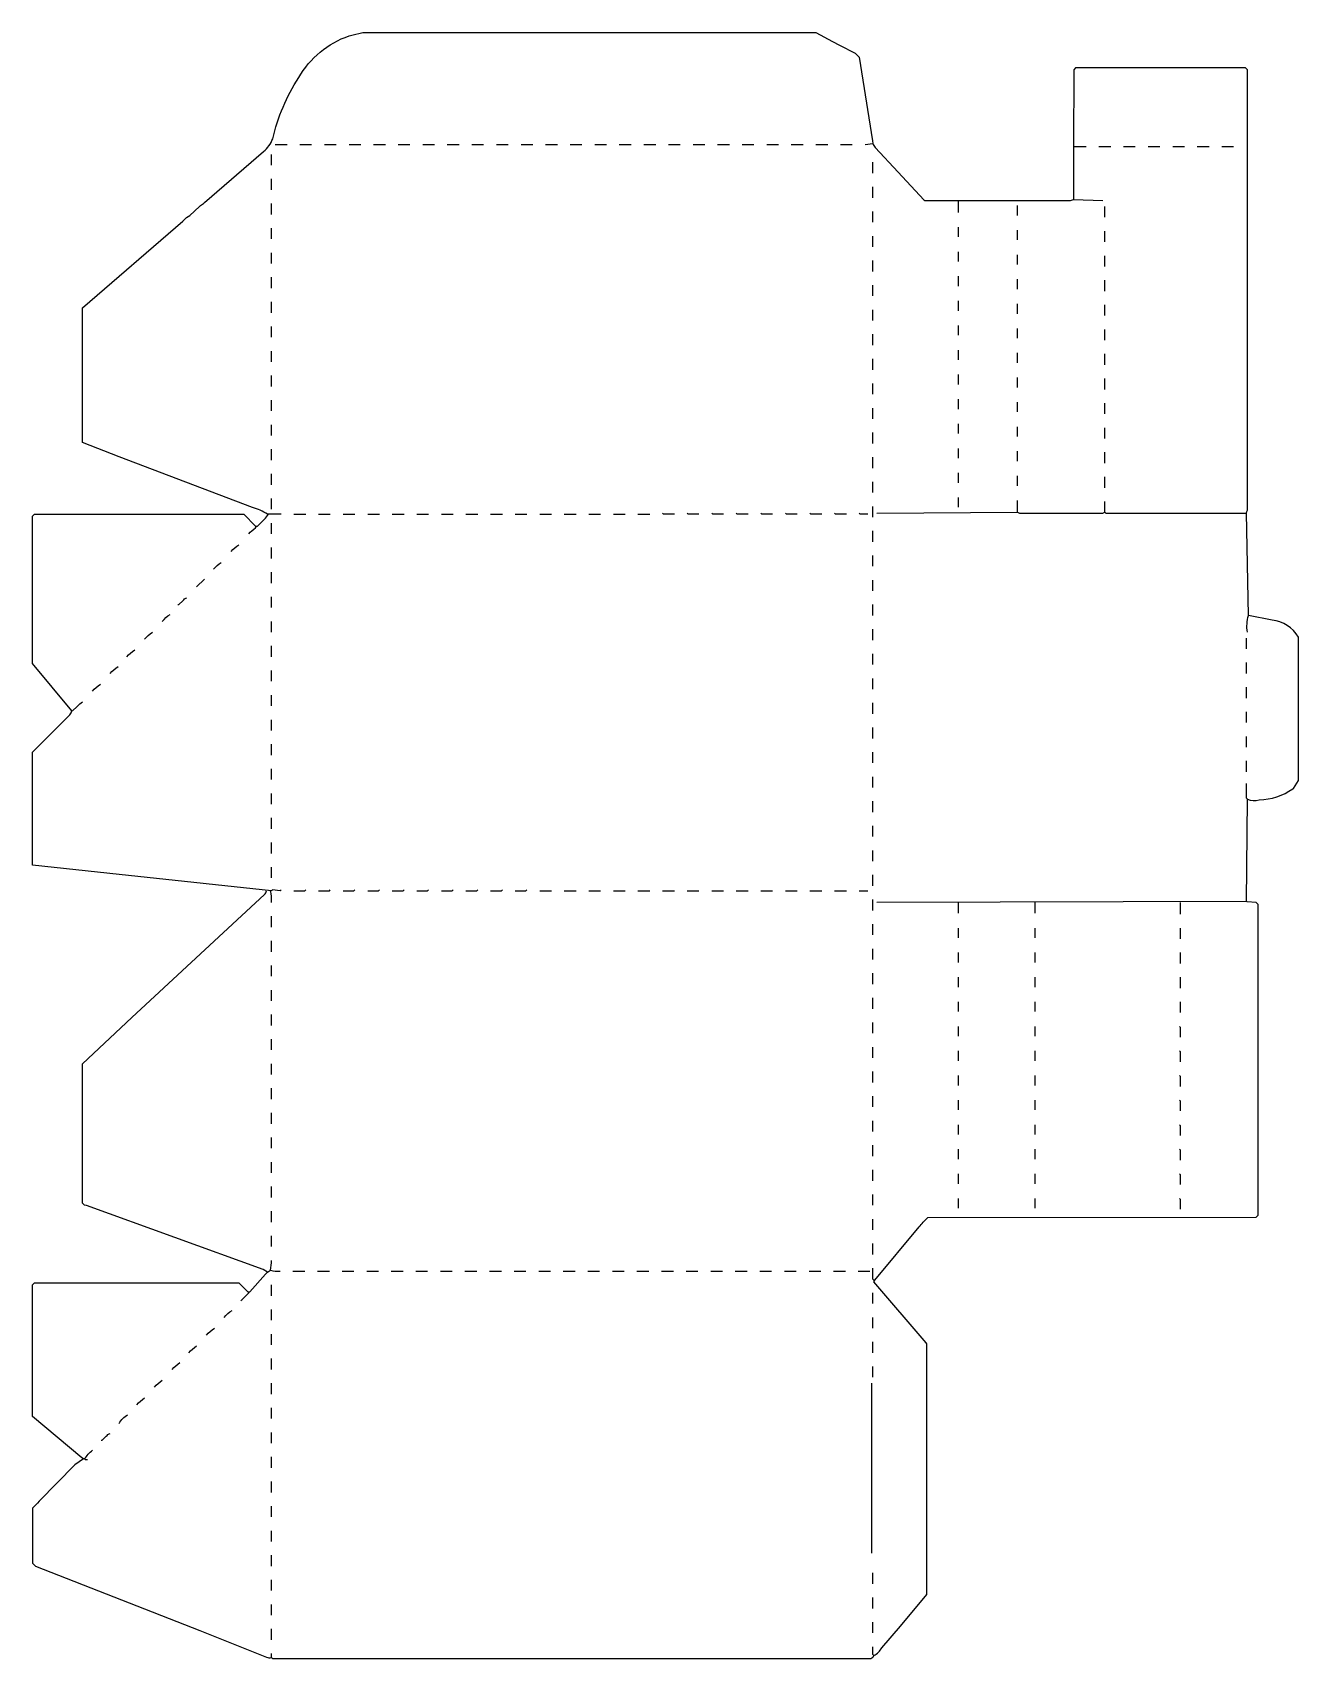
# Model space of a CAD drawing. Extents: x 66 to 1354, y 85 to 1739.
import ezdxf

# ---------------------------------------------------------------- set-up
doc = ezdxf.new("R2010")
doc.units = 0
doc.layers.get('0').update_dxf_attribs({"linetype": 'CONTINUOUS'})

msp = doc.modelspace()

# ---------------------------------------------------------------- linework, layer by layer
at = {"color": 250, "linetype": 'CONTINUOUS'}
for points in [[(319, 1249), (305, 1249, 0.074745), (289.9, 1255.8), (154.1, 1307.3), (117, 1322), (117, 1459), (219, 1547), (220, 1548, -0.076982), (226, 1553), (236, 1562, -0.150174), (240, 1565), (241, 1566), (301, 1618, 0.138458), (310.4, 1630.9, -0.087091), (336.8, 1693.1, -0.178982), (388.1, 1735.6), (390.9, 1736.4), (402, 1739), (863, 1739), (879.9, 1729.8), (887.1, 1726.2), (903, 1718), (907, 1714), (920.6, 1628.9), (921, 1626, 0.120368), (923.2, 1622.2), (946.8, 1596.8), (972.9, 1568.8), (974, 1568), (1122, 1568), (1125, 1569), (1155, 1568)], [(1302, 1129, -0.101886), (1303, 1146), (1301, 1250), (1301.3, 1251.9), (1302, 1253), (1302, 1701), (1300, 1703), (1127, 1703), (1125.5, 1701), (1125, 1623), (1125, 1569)], [(286, 1229, -0.071068), (293, 1235), (294, 1237)], [(268, 1211, -0.071068), (276, 1218)], [(250, 1193, -0.071068), (258, 1200)], [(214, 1157), (214.9, 1157.2), (219, 1161, -0.150174), (223, 1164)], [(198, 1140, -0.071068), (206, 1147)], [(1302, 959, 0.175706), (1314, 958.6, 0.161517), (1348.1, 969.8), (1349, 970), (1354, 978), (1354, 1124, 0.227949), (1327.1, 1141.3), (1303, 1146)], [(180, 1122, -0.071068), (188, 1129)], [(162, 1104, -0.071068), (170, 1111)], [(145, 1087, -0.071068), (153, 1094)], [(127, 1069, -0.071068), (135, 1076)], [(319, 867), (318, 866), (310, 867), (309, 866), (173, 880.6), (154, 882.6), (66, 892), (66, 1007), (104, 1045, 0.120666), (106, 1049), (106.9, 1049.2), (111, 1053), (112, 1054, -0.09902), (117, 1058)], [(305, 478), (300.8, 480.8), (120.9, 545.7), (119, 546), (117, 548), (117, 690), (167, 737), (302, 862, 0.245916), (304, 866)], [(309, 854, 0.094028), (308, 866)], [(923, 470), (968, 524, 0.083767), (972, 529), (977, 533.5), (1311, 534), (1313, 536), (1313, 852), (1311, 854), (1301.9, 854.8), (1301, 855), (925, 854)], [(122, 287), (120, 287), (119, 288), (118, 288), (116.2, 289.2), (66, 331), (66, 465), (68, 467), (276, 467), (285, 458), (287, 458), (303, 476), (305, 478), (308, 480, 0.075231), (318, 479)], [(308, 480, 0.075231), (309, 490)], [(922, 88, 0.152233), (930, 96), (949, 118), (976, 150), (976, 405), (975.2, 406.1), (922, 468), (923, 470), (922, 470), (921, 471), (921, 482)], [(261, 432, -0.071068), (269, 439)], [(243, 414, -0.071068), (251, 421)], [(225, 396, -0.071068), (233, 403)], [(208, 379, -0.064905), (216, 386)], [(190, 361, -0.071068), (198, 368)], [(172, 343, -0.071068), (180, 350)], [(154, 324, -0.140771), (163, 333)], [(136, 307), (137, 307), (141, 311, -0.150174), (145, 314)], [(118, 288), (109, 282), (72.8, 245.1), (71, 243), (66, 238), (66, 182), (69, 179), (236.1, 113.3), (304.1, 86.3, 0.210208), (309, 86), (310, 85), (919, 85, 0.196637), (922, 88), (921, 89), (921, 97)], [(119, 288, -0.071068), (127, 297)]]:
    msp.add_lwpolyline(points, format="xyb", dxfattribs=at)
for points in [[(313, 1625), (325, 1625)], [(338, 1625), (350, 1625)], [(363, 1625), (375, 1625)], [(388, 1625), (400, 1625)], [(413, 1625), (425, 1625)], [(438, 1625), (450, 1625)], [(463, 1625), (475, 1625)], [(488, 1625), (500, 1625)], [(513, 1625), (525, 1625)], [(538, 1625), (550, 1625)], [(563, 1625), (575, 1625)], [(588, 1625), (600, 1625)], [(613, 1625), (625, 1625)], [(638, 1625), (650, 1625)], [(663, 1625), (675, 1625)], [(688, 1625), (700, 1625)], [(713, 1625), (725, 1625)], [(738, 1625), (750, 1625)], [(763, 1625), (775, 1625)], [(788, 1625), (800, 1625)], [(813, 1625), (825, 1625)], [(838, 1625), (850, 1625)], [(863, 1625), (875, 1625)], [(888, 1625), (900, 1625)], [(913, 1625), (921, 1626)], [(1125, 1623), (1138, 1623)], [(1151, 1623), (1163, 1623)], [(1176, 1623), (1188, 1623)], [(1201, 1623), (1213, 1623)], [(1226, 1623), (1238, 1623)], [(1251, 1623), (1263, 1623)], [(1276, 1623), (1288, 1623)], [(309, 1604), (309, 1615)], [(921, 1596), (921, 1607)], [(309, 1579), (309, 1590)], [(921, 1571), (921, 1582)], [(309, 1554), (309, 1565)], [(921, 1546), (921, 1557)], [(1008, 1556), (1008, 1568)], [(1068, 1553), (1068, 1563)], [(1157, 1551), (1157, 1562)], [(309, 1529), (309, 1540)], [(1008, 1531), (1008, 1541)], [(921, 1521), (921, 1532)], [(1068, 1528), (1068, 1538)], [(1157, 1526), (1157, 1537)], [(309, 1504), (309, 1515)], [(921, 1496), (921, 1507)], [(1008, 1506), (1008, 1516)], [(1068, 1503), (1068, 1513)], [(1157, 1501), (1157, 1512)], [(309, 1479), (309, 1490)], [(1008, 1481), (1008, 1491)], [(921, 1471), (921, 1482)], [(1068, 1478), (1068, 1488)], [(1157, 1476), (1157, 1487)], [(309, 1454), (309, 1465)], [(921, 1446), (921, 1457)], [(1008, 1456), (1008, 1466)], [(1068, 1453), (1068, 1463)], [(1157, 1451), (1157, 1462)], [(309, 1429), (309, 1440)], [(1008, 1431), (1008, 1441)], [(921, 1421), (921, 1432)], [(1068, 1428), (1068, 1438)], [(1157, 1426), (1157, 1437)], [(309, 1404), (309, 1415)], [(921, 1396), (921, 1407)], [(1008, 1406), (1008, 1416)], [(1068, 1403), (1068, 1413)], [(1157, 1401), (1157, 1412)], [(309, 1379), (309, 1390)], [(1008, 1381), (1008, 1391)], [(921, 1371), (921, 1382)], [(1068, 1378), (1068, 1388)], [(1157, 1376), (1157, 1387)], [(309, 1354), (309, 1365)], [(921, 1346), (921, 1357)], [(1008, 1356), (1008, 1366)], [(1068, 1353), (1068, 1363)], [(1157, 1351), (1157, 1362)], [(309, 1329), (309, 1340)], [(1008, 1331), (1008, 1341)], [(921, 1321), (921, 1332)], [(1068, 1328), (1068, 1338)], [(1157, 1326), (1157, 1337)], [(309, 1304), (309, 1315)], [(921, 1296), (921, 1307)], [(1008, 1306), (1008, 1316)], [(1068, 1303), (1068, 1313)], [(1157, 1301), (1157, 1312)], [(1008, 1281), (1008, 1291)], [(309, 1279), (309, 1290)], [(921, 1271), (921, 1282)], [(1068, 1278), (1068, 1288)], [(1157, 1276), (1157, 1287)], [(309, 1254), (309, 1265)], [(1008, 1256), (1008, 1266)], [(1068, 1251), (1068, 1263)], [(1157, 1251), (1157, 1262)], [(106, 1049), (66, 1097), (66, 1247), (68, 1249), (281, 1249), (293, 1237), (295, 1237), (303, 1245), (306, 1249)], [(921, 1246), (921, 1257)], [(925, 1250), (1068, 1251), (1070, 1250), (1155, 1250), (1157, 1251), (1158, 1250), (1301, 1250)], [(309, 1229), (309, 1240)], [(921, 1221), (921, 1232)], [(309, 1204), (309, 1215)], [(921, 1196), (921, 1207)], [(233, 1175), (241, 1183)], [(309, 1179), (309, 1190)], [(921, 1171), (921, 1182)], [(309, 1154), (309, 1165)], [(921, 1146), (921, 1157)], [(309, 1129), (309, 1140)], [(921, 1121), (921, 1132)], [(309, 1104), (309, 1115)], [(1301, 1112), (1301, 1123)], [(921, 1096), (921, 1107)], [(1301, 1087), (1301, 1098)], [(309, 1079), (309, 1090)], [(921, 1071), (921, 1082)], [(309, 1054), (309, 1065)], [(1301, 1062), (1301, 1073)], [(921, 1046), (921, 1057)], [(1301, 1037), (1301, 1048)], [(309, 1029), (309, 1040)], [(921, 1021), (921, 1032)], [(309, 1004), (309, 1015)], [(1301, 1012), (1301, 1023)], [(921, 996), (921, 1007)], [(1301, 987), (1301, 998)], [(309, 979), (309, 990)], [(921, 971), (921, 982)], [(309, 954), (309, 965)], [(1301, 855), (1302, 959), (1301, 960), (1301, 975)], [(921, 946), (921, 957)], [(309, 929), (309, 940)], [(921, 921), (921, 932)], [(309, 904), (309, 915)], [(921, 896), (921, 907)], [(309, 879), (309, 890)], [(921, 871), (921, 882)], [(921, 846), (921, 857)], [(1008, 843), (1008, 854)], [(1086, 843), (1086, 854)], [(309, 829), (309, 840)], [(921, 821), (921, 832)], [(1008, 818), (1008, 828)], [(1086, 818), (1086, 828)], [(309, 804), (309, 815)], [(921, 796), (921, 807)], [(1008, 793), (1008, 803)], [(1086, 793), (1086, 803)], [(309, 779), (309, 790)], [(921, 771), (921, 782)], [(1008, 768), (1008, 778)], [(1086, 768), (1086, 778)], [(309, 754), (309, 765)], [(921, 746), (921, 757)], [(1008, 743), (1008, 753)], [(1086, 743), (1086, 753)], [(309, 729), (309, 740)], [(921, 721), (921, 732)], [(1008, 718), (1008, 728)], [(1086, 718), (1086, 728)], [(309, 704), (309, 715)], [(921, 696), (921, 707)], [(1008, 693), (1008, 703)], [(1086, 693), (1086, 703)], [(309, 679), (309, 690)], [(921, 671), (921, 682)], [(309, 654), (309, 665)], [(1008, 668), (1008, 678)], [(1086, 668), (1086, 678)], [(921, 646), (921, 657)], [(1008, 643), (1008, 653)], [(1086, 643), (1086, 653)], [(309, 629), (309, 640)], [(921, 621), (921, 632)], [(309, 604), (309, 615)], [(1008, 618), (1008, 628)], [(1086, 618), (1086, 628)], [(921, 596), (921, 607)], [(1008, 593), (1008, 603)], [(1086, 593), (1086, 603)], [(309, 579), (309, 590)], [(921, 571), (921, 582)], [(309, 554), (309, 565)], [(1008, 568), (1008, 578)], [(1086, 568), (1086, 578)], [(921, 546), (921, 557)], [(1008, 543), (1008, 553)], [(1086, 543), (1086, 553)], [(309, 529), (309, 540)], [(921, 521), (921, 532)], [(309, 504), (309, 515)], [(921, 496), (921, 507)], [(309, 454), (309, 465)], [(331, 479), (343, 479)], [(356, 479), (368, 479)], [(381, 479), (393, 479)], [(406, 479), (418, 479)], [(431, 479), (443, 479)], [(456, 479), (468, 479)], [(481, 479), (493, 479)], [(506, 479), (518, 479)], [(531, 479), (543, 479)], [(556, 479), (568, 479)], [(581, 479), (593, 479)], [(606, 479), (618, 479)], [(631, 479), (643, 479)], [(656, 479), (668, 479)], [(681, 479), (693, 479)], [(706, 479), (718, 479)], [(731, 479), (743, 479)], [(756, 479), (768, 479)], [(781, 479), (793, 479)], [(806, 479), (818, 479)], [(831, 479), (843, 479)], [(856, 479), (868, 479)], [(881, 479), (893, 479)], [(906, 479), (918, 479)], [(278, 449), (279, 450), (286, 457), (286, 458)], [(921, 446), (921, 457)], [(309, 429), (309, 440)], [(921, 421), (921, 432)], [(309, 404), (309, 415)], [(921, 396), (921, 407)], [(309, 379), (309, 390)], [(921, 371), (921, 382)], [(309, 354), (309, 365)], [(920, 192), (920, 365)], [(309, 329), (309, 340)], [(309, 304), (309, 315)], [(309, 279), (309, 290)], [(309, 254), (309, 265)], [(309, 229), (309, 240)], [(309, 204), (309, 215)], [(309, 179), (309, 190)], [(921, 161), (921, 172)], [(309, 154), (309, 165)], [(309, 129), (309, 140)], [(921, 136), (921, 147)], [(921, 111), (921, 122)], [(309, 104), (309, 115)], [(309, 86), (309, 90)]]:
    msp.add_lwpolyline(points, dxfattribs=at)
at = {"color": 251, "linetype": 'CONTINUOUS'}
for points in [[(332, 1249), (344, 1249)], [(357, 1249), (369, 1249)], [(382, 1249), (394, 1249)], [(407, 1249), (419, 1249)], [(432, 1249), (444, 1249)], [(457, 1249), (469, 1249)], [(482, 1249), (494, 1249)], [(507, 1249), (519, 1249)], [(532, 1249), (544, 1249)], [(557, 1249), (569, 1249)], [(582, 1249), (594, 1249)], [(607, 1249), (619, 1249)], [(632, 1249), (644, 1249)], [(657, 1249), (669, 1249)], [(682, 1249), (694, 1249)], [(582, 866), (594, 866)], [(607, 866), (619, 866)], [(632, 866), (644, 866)], [(657, 866), (669, 866)], [(682, 866), (694, 866)], [(707, 866), (719, 866)], [(732, 866), (744, 866)], [(757, 866), (769, 866)], [(782, 866), (794, 866)], [(807, 866), (819, 866)], [(832, 866), (844, 866)], [(857, 866), (869, 866)], [(882, 866), (894, 866)], [(907, 866), (916, 866)], [(1234, 842), (1234, 854)], [(1234, 817), (1234, 828)], [(1234, 792), (1234, 803)], [(1234, 767), (1234, 778)], [(1234, 742), (1234, 753)], [(1234, 717), (1234, 727), (1233, 728)], [(1234, 692), (1234, 702), (1233, 703)], [(1234, 667), (1234, 677), (1233, 678)], [(1234, 642), (1234, 652), (1233, 653)], [(1234, 617), (1234, 627), (1233, 628)], [(1234, 592), (1234, 602), (1233, 603)], [(1234, 567), (1234, 577), (1233, 578)], [(1234, 542), (1234, 552), (1233, 553)]]:
    msp.add_lwpolyline(points, dxfattribs=at)
at = {"color": 252, "linetype": 'CONTINUOUS'}
for points in [[(719, 1249), (708, 1249), (707, 1250)], [(744, 1249), (733, 1249), (732, 1250)], [(769, 1249), (758, 1249), (757, 1250)], [(794, 1249), (783, 1249), (782, 1250)], [(819, 1249), (808, 1249), (807, 1250)], [(844, 1249), (833, 1249), (832, 1250)], [(869, 1249), (858, 1249), (857, 1250)], [(894, 1249), (883, 1249), (882, 1250)], [(916, 1249), (908, 1249), (907, 1250)], [(332, 866), (343, 866), (344, 867)], [(357, 866), (368, 866), (369, 867)], [(382, 866), (393, 866), (394, 867)], [(407, 866), (418, 866), (419, 867)], [(432, 866), (443, 866), (444, 867)], [(457, 866), (468, 866), (469, 867)], [(482, 866), (493, 866), (494, 867)], [(507, 866), (518, 866), (519, 867)], [(532, 866), (543, 866), (544, 867)], [(557, 866), (568, 866), (569, 867)]]:
    msp.add_lwpolyline(points, dxfattribs=at)

doc.saveas('drawing.dxf')
